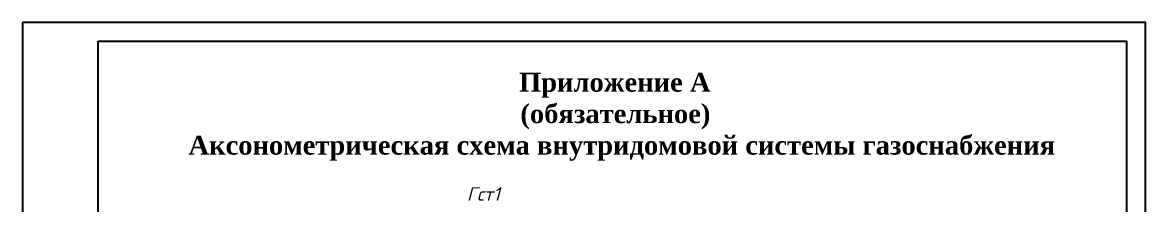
# Model space of a CAD drawing. Header units: millimetres. Extents: x -710977 to 10671, y -929782 to 89628.
# Drawn here: x 2746.3 to 3043.3, y 3095.3 to 3143.6 of the extents above; entities that cross this region are included whole.
import ezdxf

# ---------------------------------------------------------------- set-up
doc = ezdxf.new("R2010")
doc.units = ezdxf.units.MM
doc.header["$LTSCALE"] = 0.4
doc.layers.add('газ', color=7, linetype='Continuous', lineweight=40)
doc.layers.add('кварталыИнфо', color=7, linetype='Continuous')
doc.styles.add('1111', font='times.ttf', dxfattribs={"height": 3.5})
doc.styles.add('текстовый', font='isocpeui.ttf', dxfattribs={"height": 5})

msp = doc.modelspace()

# ---------------------------------------------------------------- linework, layer by layer
msp.add_lwpolyline([(2746.323, 3143.559), (2746.323, 2723.559), (3043.323, 2723.559), (3043.323, 3143.559)], close=True)
at = {"layer": 'кварталыИнфо', "ltscale": 0.12}
msp.add_line((2746.323, 3143.559), (2746.323, 3138.559), dxfattribs=at)
msp.add_lwpolyline([(2766.323, 3138.559), (3038.323, 3138.559), (3038.323, 2728.559), (2766.323, 2728.559)], close=True, dxfattribs=at)

# ---------------------------------------------------------------- texts
at = {"color": 7, "lineweight": 35, "insert": (2863.844, 3099.931), "char_height": 3.57666, "width": 23.15318, "attachment_point": 1, "style": 'текстовый'}
msp.add_mtext('{\\fISOCPEUR|b0|i1|c204|p34;Гст1}', dxfattribs=at)
at = {"layer": 'газ', "lineweight": 70, "ltscale": 0.08, "insert": (2766.323, 3138.559), "char_height": 5, "attachment_point": 1, "style": '1111'}
msp.add_mtext_dynamic_manual_height_columns('\\pi98.78985;{\\fTimes New Roman|b1|i0|c204|p18;\\P\\pi111.29805;Приложение А\\P\\pi111.67919;(обязательное)\\P\\pi23.90462;Аксонометрическая схема внутридомовой системы газоснабжения}', width=272, gutter_width=17.5, heights=[43.152], dxfattribs=at)

doc.saveas('drawing.dxf')
